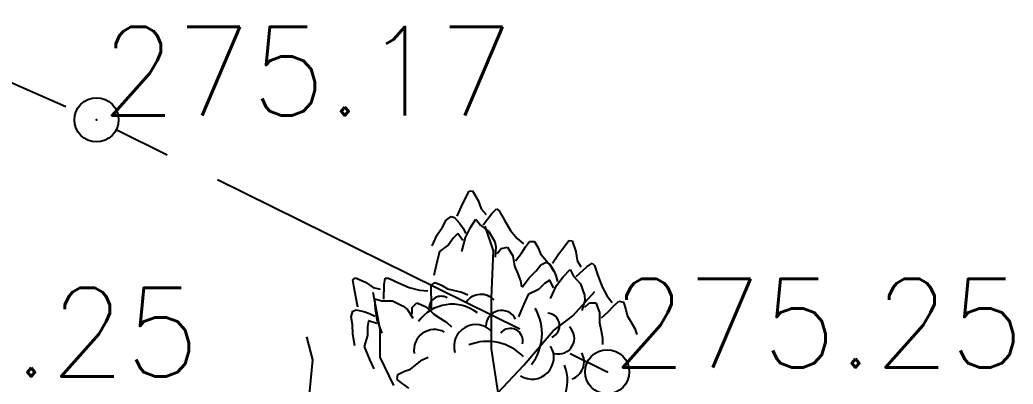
# Model space of a CAD drawing. Header units: millimetres. Extents: x 524954 to 526204, y 9523489 to 9524010.
# Drawn here: x 525424.55 to 525435.78, y 9523683.75 to 9523687.87 of the extents above; entities that cross this region are included whole.
import ezdxf

# ---------------------------------------------------------------- set-up
doc = ezdxf.new("R2010")
doc.units = ezdxf.units.MM
doc.header["$PDMODE"] = 32
doc.header["$PDSIZE"] = 0.5
doc.linetypes.add('ACAD_ISO12W100', pattern=[21, 12, -3, 0, -3, 0, -3])
doc.linetypes.add('AXES2', pattern=[28.575, 19.05, -3.175, 3.175, -3.175])
for name, color, linetype in [('Arbre', 34, 'ACAD_ISO12W100'), ('Axe_Route_Existante', 1, 'AXES2'), ('TopoAlt', 3, 'Continuous'), ('TOPOJIS', 7, 'Continuous')]:
    doc.layers.add(name, color=color, linetype=linetype)
doc.styles.add('Simplex 1.0', font='Simplex.shx', dxfattribs={"width": 0.99, "height": 1})

# ---------------------------------------------------------------- blocks, each defined once
blk = doc.blocks.new('TCPOINT M')
at = {"color": 0}
blk.add_point((0, 0), dxfattribs=at)
at = {"layer": 'TopoAlt', "style": 'Simplex 1.0', "width": 0.99}
blk.add_attdef('ALT', (0.15, 0.15), '', height=1, dxfattribs=at)
blk = doc.blocks.new('v088')
at = {"color": 3, "linetype": 'Continuous'}
for p, q in [((-0.024, 12.318), (0.016, 12.396)), ((0.016, 12.396), (0.055, 12.4)), ((0.055, 12.4), (0.118, 12.291)), ((-0.069, 12.224), (-0.024, 12.318)), ((0.118, 12.291), (0.152, 12.195)), ((-0.118, 12.113), (-0.069, 12.224)), ((0.152, 12.195), (0.207, 12.131)), ((0.175, 12.015), (0.272, 12.144)), ((0.272, 12.144), (0.324, 12.197)), ((0.324, 12.197), (0.356, 12.175)), ((0.356, 12.175), (0.415, 12.069)), ((-0.283, 11.991), (-0.243, 12.069)), ((-0.243, 12.069), (-0.188, 12.111)), ((-0.188, 12.111), (-0.15, 12.099)), ((-0.15, 12.099), (-0.092, 12.035)), ((-0.092, 12.035), (-0.054, 11.98)), ((0.032, 11.984), (0.092, 12.078)), ((0.092, 12.078), (0.144, 12.013)), ((0.415, 12.069), (0.484, 11.953)), ((-0.344, 11.901), (-0.283, 11.991)), ((-0.112, 11.918), (-0.162, 11.869)), ((-0.054, 11.839), (-0.112, 11.918)), ((-0.054, 11.98), (-0.022, 11.919)), ((-0.025, 11.872), (0.032, 11.984)), ((0.144, 12.013), (0.24, 11.942)), ((0.24, 11.942), (0.305, 11.825)), ((0.484, 11.953), (0.56, 11.862)), ((-0.403, 11.78), (-0.344, 11.901)), ((-0.162, 11.869), (-0.217, 11.788)), ((-0.066, 11.715), (-0.025, 11.872)), ((0.305, 11.825), (0.32, 11.765)), ((0.56, 11.862), (0.63, 11.801)), ((0.653, 11.766), (0.699, 11.829)), ((0.699, 11.829), (0.754, 11.828)), ((0.754, 11.828), (0.796, 11.754)), ((1.089, 11.768), (1.142, 11.837)), ((1.142, 11.837), (1.181, 11.833)), ((1.181, 11.833), (1.223, 11.714)), ((-0.32, 11.714), (-0.357, 11.558)), ((-0.217, 11.788), (-0.32, 11.714)), ((0.32, 11.765), (0.311, 11.65)), ((0.334, 11.69), (0.378, 11.749)), ((0.378, 11.749), (0.45, 11.762)), ((0.45, 11.762), (0.511, 11.664)), ((0.542, 11.608), (0.608, 11.694)), ((0.608, 11.694), (0.653, 11.766)), ((0.796, 11.754), (0.824, 11.689)), ((0.824, 11.689), (0.934, 11.561)), ((0.958, 11.583), (1.027, 11.683)), ((1.027, 11.683), (1.089, 11.768)), ((1.223, 11.714), (1.239, 11.614)), ((0.511, 11.664), (0.53, 11.547)), ((0.827, 11.564), (0.889, 11.595)), ((0.889, 11.595), (0.923, 11.575)), ((0.923, 11.575), (0.969, 11.502)), ((1.239, 11.614), (1.281, 11.541)), ((1.346, 11.541), (1.408, 11.583)), ((1.408, 11.583), (1.435, 11.556)), ((-0.357, 11.558), (-0.382, 11.444)), ((0.53, 11.547), (0.565, 11.463)), ((0.565, 11.463), (0.596, 11.383)), ((0.696, 11.418), (0.773, 11.494)), ((0.773, 11.494), (0.827, 11.564)), ((0.934, 11.561), (0.97, 11.497)), ((0.969, 11.502), (0.996, 11.441)), ((1.081, 11.429), (1.158, 11.51)), ((1.158, 11.51), (1.196, 11.437)), ((1.227, 11.433), (1.346, 11.541)), ((1.435, 11.556), (1.473, 11.441)), ((-1.299, 11.392), (-1.27, 11.417)), ((-1.285, 11.305), (-1.299, 11.392)), ((-1.27, 11.417), (-1.154, 11.366)), ((-1.154, 11.366), (-1.07, 11.309)), ((-0.943, 11.337), (-0.932, 11.411)), ((-0.932, 11.411), (-0.894, 11.412)), ((-0.894, 11.412), (-0.784, 11.361)), ((-0.784, 11.361), (-0.66, 11.307)), ((-0.413, 11.333), (-0.367, 11.365)), ((-0.367, 11.365), (-0.29, 11.329)), ((0.596, 11.383), (0.609, 11.315)), ((0.615, 11.31), (0.696, 11.418)), ((0.869, 11.352), (0.8, 11.283)), ((0.927, 11.391), (0.869, 11.352)), ((0.969, 11.302), (0.927, 11.391)), ((0.996, 11.441), (1.016, 11.375)), ((1.004, 11.329), (1.081, 11.429)), ((1.196, 11.437), (1.277, 11.348)), ((1.277, 11.348), (1.319, 11.221)), ((1.473, 11.441), (1.519, 11.314)), ((-1.266, 11.203), (-1.285, 11.305)), ((-1.07, 11.309), (-0.988, 11.29)), ((-0.947, 11.176), (-0.943, 11.337)), ((-0.66, 11.307), (-0.544, 11.278)), ((-0.544, 11.278), (-0.452, 11.27)), ((-0.413, 11.254), (-0.413, 11.333)), ((-0.408, 11.17), (-0.413, 11.254)), ((-0.29, 11.329), (-0.229, 11.292)), ((-0.229, 11.292), (-0.065, 11.254)), ((-0.065, 11.254), (0.001, 11.223)), ((0.8, 11.283), (0.685, 11.229)), ((0.935, 11.183), (1.004, 11.329)), ((1.519, 11.314), (1.577, 11.21)), ((-1.241, 11.084), (-1.266, 11.203)), ((-1.05, 11.179), (-0.971, 11.157)), ((-1.044, 11.067), (-1.05, 11.179)), ((-0.971, 11.157), (-0.851, 11.155)), ((-0.851, 11.155), (-0.73, 11.098)), ((-0.626, 11.08), (-0.576, 11.133)), ((-0.576, 11.133), (-0.468, 11.09)), ((-0.41, 11.061), (-0.408, 11.17)), ((0.685, 11.229), (0.619, 11.083)), ((1.323, 11.16), (1.292, 11.048)), ((1.319, 11.221), (1.323, 11.16)), ((1.323, 11.083), (1.377, 11.133)), ((1.377, 11.133), (1.45, 11.133)), ((1.45, 11.133), (1.492, 11.025)), ((1.577, 11.21), (1.635, 11.137)), ((1.65, 11.098), (1.708, 11.152)), ((1.708, 11.152), (1.762, 11.141)), ((1.762, 11.141), (1.789, 11.06)), ((-1.317, 10.975), (-1.297, 11.041)), ((-1.297, 11.041), (-1.259, 11.053)), ((-1.259, 11.053), (-1.174, 11.037)), ((-1.174, 11.037), (-1.111, 11.014)), ((-1.111, 11.014), (-1.05, 10.983)), ((-1.024, 10.943), (-1.044, 11.067)), ((-0.73, 11.098), (-0.682, 11.059)), ((-0.682, 11.059), (-0.622, 10.96)), ((-0.626, 11.006), (-0.626, 11.08)), ((-0.468, 11.09), (-0.384, 11.005)), ((-0.384, 11.005), (-0.307, 10.958)), ((0.619, 11.083), (0.573, 10.975)), ((1.492, 11.025), (1.489, 10.906)), ((1.512, 10.964), (1.592, 11.037)), ((1.592, 11.037), (1.65, 11.098)), ((1.789, 11.06), (1.804, 10.991)), ((-1.303, 10.889), (-1.317, 10.975)), ((-1.122, 10.929), (-1.134, 10.861)), ((-1.029, 10.899), (-1.122, 10.929)), ((-0.966, 10.792), (-1.024, 10.943)), ((-0.307, 10.958), (-0.234, 10.911)), ((-0.234, 10.911), (-0.184, 10.864)), ((1.489, 10.906), (1.508, 10.818)), ((1.804, 10.991), (1.889, 10.844)), ((-1.3, 10.78), (-1.303, 10.889)), ((-1.134, 10.861), (-1.131, 10.763)), ((1.508, 10.818), (1.523, 10.733)), ((1.889, 10.844), (1.912, 10.775)), ((-1.277, 10.647), (-1.3, 10.78)), ((-1.131, 10.763), (-1.171, 10.642)), ((1.523, 10.733), (1.523, 10.664)), ((-1.171, 10.642), (-1.109, 10.494)), ((-1.109, 10.494), (-1.063, 10.387)), ((-0.648, 10.385), (-0.514, 10.488)), ((-0.514, 10.488), (-0.448, 10.519)), ((-0.791, 10.323), (-0.715, 10.36)), ((-0.715, 10.36), (-0.648, 10.385)), ((-0.796, 10.268), (-0.791, 10.323)), ((-0.735, 10.218), (-0.796, 10.268)), ((-0.666, 10.169), (-0.735, 10.218))]:
    blk.add_line(p, q, dxfattribs=at)
at = {"linetype": 'Continuous'}
for p, q in [((0.29, 11.722), (0.197, 12)), ((0.27, 11.193), (0.29, 11.722)), ((-0.991, 10.831), (-1.069, 11.252)), ((1.188, 10.988), (1.437, 11.261)), ((0.269, 10.614), (0.27, 11.193)), ((0.968, 10.816), (1.188, 10.988)), ((-0.991, 10.52), (-0.991, 10.831)), ((0.634, 10.429), (0.968, 10.816)), ((-1.749, 10.491), (-1.817, 10.751)), ((0.345, 10.122), (0.269, 10.614)), ((-1.806, 9.931), (-1.749, 10.491)), ((-0.835, 10.2), (-0.991, 10.52)), ((0.336, 10.112), (0.634, 10.429))]:
    blk.add_line(p, q, dxfattribs=at)
at = {"color": 3, "linetype": 'Continuous'}
for centre, major_axis, start_param, end_param in [((0.15, 11.024), (0.145, 0.145), 6.263619, 7.998733), ((-0.176, 10.651), (0.33, 0.33), 0.12682, 1.733702), ((-0.3, 11.072), (0.0964, 0.0964), 0.254619, 2.377018), ((0.383, 10.87), (-0.125, 0.125), 4.396235, 7.060094), ((0.275, 10.786), (0.4, 0.4), 4.836335, 6.022049), ((0.899, 10.876), (0.099, 0.099), 4.31771, 7.031286), ((0.091, 10.641), (0.174, 0.174), 6.236163, 8.918901), ((-0.376, 10.6), (0.164, 0.164), 0.282297, 2.520721), ((0.483, 10.705), (-0.099, 0.099), 3.680741, 6.394318), ((1.029, 10.733), (-0.125, 0.125), 2.081137, 4.744996), ((0.223, 10.132), (-0.4, 0.4), 4.689978, 5.875693), ((0.728, 10.517), (-0.174, 0.174), 1.793126, 4.475865), ((1.111, 10.467), (-0.145, 0.145), 2.713295, 4.448408), ((0.662, 10.258), (-0.33, 0.33), 2.69514, 4.302022)]:
    blk.add_ellipse(centre, major_axis=major_axis, ratio=1, start_param=start_param, end_param=end_param, dxfattribs=at)

msp = doc.modelspace()

# ---------------------------------------------------------------- linework, layer by layer
at = {"layer": 'Axe_Route_Existante', "ltscale": 0.2, "flags": 128}
msp.add_lwpolyline([(525160.389, 9523785.573), (525205.797, 9523788.476), (525217.621, 9523788.238), (525236.372, 9523785.487), (525254.986, 9523779.404), (525273.087, 9523770.44), (525292.33, 9523759.946), (525308.092, 9523751.255), (525324.048, 9523742.079), (525331.063, 9523738.206), (525341.621, 9523732.26), (525352.065, 9523726.389), (525361.763, 9523720.953), (525371.128, 9523715.674), (525380.291, 9523710.543), (525400.244, 9523698.831), (525414.858, 9523691.369), (525425.413, 9523686.737), (525431.187, 9523683.889)], dxfattribs=at)

# ---------------------------------------------------------------- block references
at = {"layer": 'Arbre'}
msp.add_blockref('v088', (525429.61, 9523673.535), dxfattribs=at)
at = {"layer": 'TOPOJIS'}
ref = msp.add_blockref('TCPOINT M', (525425.413, 9523686.737, 275.17), dxfattribs=at)
ref.add_attrib('ALT', '275.17', (525425.463, 9523686.787, 275.17), dxfattribs={"layer": 'TopoAlt', "height": 1, "style": 'Simplex 1.0', "width": 0.99})
ref = msp.add_blockref('TCPOINT M', (525421.867, 9523683.787, 275.25), dxfattribs=at)
ref.add_attrib('ALT', '275.25', (525421.917, 9523683.837, 275.25), dxfattribs={"layer": 'TopoAlt', "height": 1, "style": 'Simplex 1.0', "width": 0.99})
ref = msp.add_blockref('TCPOINT M', (525431.187, 9523683.889, 275.25), dxfattribs=at)
ref.add_attrib('ALT', '275.25', (525431.237, 9523683.939, 275.25), dxfattribs={"layer": 'TopoAlt', "height": 1, "style": 'Simplex 1.0', "width": 0.99})

doc.saveas('drawing.dxf')
